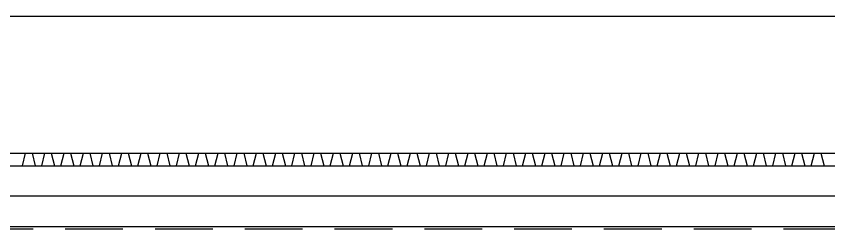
# Model space of a CAD drawing. Header units: millimetres. Extents: x 19868 to 801382, y -4805 to 85279.
# Drawn here: x 40709 to 42609, y 41682 to 42179 of the extents above; entities that cross this region are included whole.
import ezdxf

# ---------------------------------------------------------------- set-up
doc = ezdxf.new("R2010")
doc.units = ezdxf.units.MM
doc.header["$LTSCALE"] = 250
doc.linetypes.add('HID', pattern=[2.8, 1.8, -1])
for name, color, linetype in [('A-ELE-4', 4, 'Continuous'), ('A-FIN', 6, 'Continuous'), ('A-FIN-8', 8, 'Continuous'), ('A-HAT-WIREMESH', 9, 'g_mesh'), ('A-WP', 1, 'HID'), ('배수판', 251, 'Continuous')]:
    doc.layers.add(name, color=color, linetype=linetype)
doc.styles.add('Gdim', font='')
doc.styles.get('Gdim').set_extended_font_data('Dotum')
doc.linetypes.add('g_mesh', pattern='A,10,-0.8,["X",Gdim,S=0.6,R=0,X=-0.15,Y=-0.3],-0.8', length=11.6)

msp = doc.modelspace()

# ---------------------------------------------------------------- linework, layer by layer
at = {"layer": 'A-ELE-4'}
msp.add_line((40248.2, 42178.9), (52338.2, 42178.9), dxfattribs=at)
at = {"layer": 'A-FIN'}
msp.add_line((39346.2, 41828.9), (44846.2, 41828.9, 0), dxfattribs=at)
at = {"layer": 'A-FIN-8'}
msp.add_line((39356.4, 41686.9, 0), (44746.2, 41686.9, 0), dxfattribs=at)
at = {"layer": 'A-HAT-WIREMESH', "ltscale": 0.6}
msp.add_line((44846.2, 41757.9, 0), (39346.2, 41757.9), dxfattribs=at)
at = {"layer": 'A-WP', "ltscale": 0.3}
msp.add_line((39353.4, 41681.9, 0), (44741.2, 41681.9, 0), dxfattribs=at)
at = {"layer": '배수판'}
msp.add_line((39478.2, 41858.9), (44846.2, 41858.9, 0), dxfattribs=at)
msp.add_lwpolyline([(40708.2, 41828.9, 0.0016), (40723.2, 41828.9), (40730.7, 41858.9, -0.000796), (40738.2, 41858.9, -0.000796), (40745.7, 41858.9), (40753.2, 41828.9, 0.0016), (40768.2, 41828.9), (40775.7, 41858.9, -0.000796), (40783.2, 41858.9, -0.000796), (40790.7, 41858.9), (40798.2, 41828.9, 0.0016), (40813.2, 41828.9), (40820.7, 41858.9, -0.000796), (40828.2, 41858.9, -0.000796), (40835.7, 41858.9), (40843.2, 41828.9, 0.0016), (40858.2, 41828.9), (40865.7, 41858.9, -0.000796), (40873.2, 41858.9, -0.000796), (40880.7, 41858.9), (40888.2, 41828.9, 0.0016), (40903.2, 41828.9), (40910.7, 41858.9, -0.000796), (40918.2, 41858.9, -0.000796), (40925.7, 41858.9), (40933.2, 41828.9, 0.0016), (40948.2, 41828.9), (40955.7, 41858.9, -0.000796), (40963.2, 41858.9, -0.000796), (40970.7, 41858.9), (40978.2, 41828.9, 0.0016), (40993.2, 41828.9), (41000.7, 41858.9, -0.000796), (41008.2, 41858.9, -0.000796), (41015.7, 41858.9), (41023.2, 41828.9, 0.0016), (41038.2, 41828.9), (41045.7, 41858.9, -0.000796), (41053.2, 41858.9, -0.000796), (41060.7, 41858.9), (41068.2, 41828.9, 0.0016), (41083.2, 41828.9), (41090.7, 41858.9, -0.000796), (41098.2, 41858.9, -0.000796), (41105.7, 41858.9), (41113.2, 41828.9, 0.0016), (41128.2, 41828.9), (41135.7, 41858.9, -0.000796), (41143.2, 41858.9, -0.000796), (41150.7, 41858.9), (41158.2, 41828.9, 0.0016), (41173.2, 41828.9), (41180.7, 41858.9, -0.000796), (41188.2, 41858.9, -0.000796), (41195.7, 41858.9), (41203.2, 41828.9, 0.0016), (41218.2, 41828.9), (41225.7, 41858.9, -0.000796), (41233.2, 41858.9, -0.000796), (41240.7, 41858.9), (41248.2, 41828.9, 0.0016), (41263.2, 41828.9), (41270.7, 41858.9, -0.000796), (41278.2, 41858.9, -0.000796), (41285.7, 41858.9), (41293.2, 41828.9, 0.0016), (41308.2, 41828.9), (41315.7, 41858.9, -0.000796), (41323.2, 41858.9, -0.000796), (41330.7, 41858.9), (41338.2, 41828.9, 0.0016), (41353.2, 41828.9), (41360.7, 41858.9, -0.000796), (41368.2, 41858.9, -0.000796), (41375.7, 41858.9), (41383.2, 41828.9, 0.0016), (41398.2, 41828.9), (41405.7, 41858.9, -0.000796), (41413.2, 41858.9, -0.000796), (41420.7, 41858.9), (41428.2, 41828.9, 0.0016), (41443.2, 41828.9), (41450.7, 41858.9, -0.000796), (41458.2, 41858.9, -0.000796), (41465.7, 41858.9), (41473.2, 41828.9, 0.0016), (41488.2, 41828.9), (41495.7, 41858.9, -0.000796), (41503.2, 41858.9, -0.000796), (41510.7, 41858.9), (41518.2, 41828.9, 0.0016), (41533.2, 41828.9), (41540.7, 41858.9, -0.000796), (41548.2, 41858.9, -0.000796), (41555.7, 41858.9), (41563.2, 41828.9, 0.0016), (41578.2, 41828.9), (41585.7, 41858.9, -0.000796), (41593.2, 41858.9, -0.000796), (41600.7, 41858.9), (41608.2, 41828.9, 0.0016), (41623.2, 41828.9), (41630.7, 41858.9, -0.000796), (41638.2, 41858.9, -0.000796), (41645.7, 41858.9), (41653.2, 41828.9, 0.0016), (41668.2, 41828.9), (41675.7, 41858.9, -0.000796), (41683.2, 41858.9, -0.000796), (41690.7, 41858.9), (41698.2, 41828.9, 0.0016), (41713.2, 41828.9), (41720.7, 41858.9, -0.000796), (41728.2, 41858.9, -0.000796), (41735.7, 41858.9), (41743.2, 41828.9, 0.0016), (41758.2, 41828.9), (41765.7, 41858.9, -0.000796), (41773.2, 41858.9, -0.000796), (41780.7, 41858.9), (41788.2, 41828.9, 0.0016), (41803.2, 41828.9), (41810.7, 41858.9, -0.000796), (41818.2, 41858.9, -0.000796), (41825.7, 41858.9), (41833.2, 41828.9, 0.0016), (41848.2, 41828.9), (41855.7, 41858.9, -0.000796), (41863.2, 41858.9, -0.000796), (41870.7, 41858.9), (41878.2, 41828.9, 0.0016), (41893.2, 41828.9), (41900.7, 41858.9, -0.000796), (41908.2, 41858.9, -0.000796), (41915.7, 41858.9), (41923.2, 41828.9, 0.0016), (41938.2, 41828.9), (41945.7, 41858.9, -0.000796), (41953.2, 41858.9, -0.000796), (41960.7, 41858.9), (41968.2, 41828.9, 0.0016), (41983.2, 41828.9), (41990.7, 41858.9, -0.000796), (41998.2, 41858.9, -0.000796), (42005.7, 41858.9), (42013.2, 41828.9, 0.0016), (42028.2, 41828.9), (42035.7, 41858.9, -0.000796), (42043.2, 41858.9, -0.000796), (42050.7, 41858.9), (42058.2, 41828.9, 0.0016), (42073.2, 41828.9), (42080.7, 41858.9, -0.000796), (42088.2, 41858.9, -0.000796), (42095.7, 41858.9), (42103.2, 41828.9, 0.0016), (42118.2, 41828.9), (42125.7, 41858.9, -0.000796), (42133.2, 41858.9, -0.000796), (42140.7, 41858.9), (42148.2, 41828.9, 0.0016), (42163.2, 41828.9), (42170.7, 41858.9, -0.000796), (42178.2, 41858.9, -0.000796), (42185.7, 41858.9), (42193.2, 41828.9, 0.0016), (42208.2, 41828.9), (42215.7, 41858.9, -0.000796), (42223.2, 41858.9, -0.000796), (42230.7, 41858.9), (42238.2, 41828.9, 0.0016), (42253.2, 41828.9), (42260.7, 41858.9, -0.000796), (42268.2, 41858.9, -0.000796), (42275.7, 41858.9), (42283.2, 41828.9, 0.0016), (42298.2, 41828.9), (42305.7, 41858.9, -0.000796), (42313.2, 41858.9, -0.000796), (42320.7, 41858.9), (42328.2, 41828.9, 0.0016), (42343.2, 41828.9), (42350.7, 41858.9, -0.000796), (42358.2, 41858.9, -0.000796), (42365.7, 41858.9), (42373.2, 41828.9, 0.0016), (42388.2, 41828.9), (42395.7, 41858.9, -0.000796), (42403.2, 41858.9, -0.000796), (42410.7, 41858.9), (42418.2, 41828.9, 0.0016), (42433.2, 41828.9), (42440.7, 41858.9, -0.000796), (42448.2, 41858.9, -0.000796), (42455.7, 41858.9), (42463.2, 41828.9, 0.0016), (42478.2, 41828.9), (42485.7, 41858.9, -0.000796), (42493.2, 41858.9, -0.000796), (42500.7, 41858.9), (42508.2, 41828.9, 0.0016), (42523.2, 41828.9), (42530.7, 41858.9, -0.000796), (42538.2, 41858.9, -0.000796), (42545.7, 41858.9), (42553.2, 41828.9, 0.0016), (42568.2, 41828.9), (42575.7, 41858.9, -0.000796), (42583.2, 41858.9, -0.000796), (42590.7, 41858.9), (42598.2, 41828.9, 0.0016), (42613.2, 41828.9)], format="xyb", dxfattribs=at)

doc.saveas('drawing.dxf')
